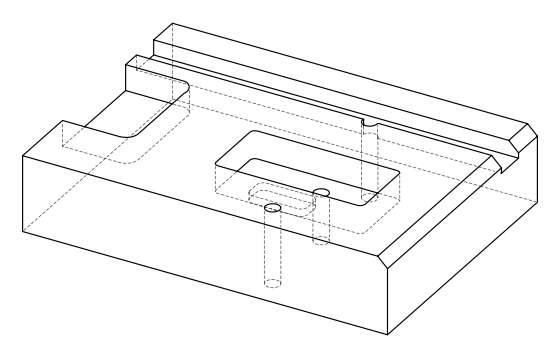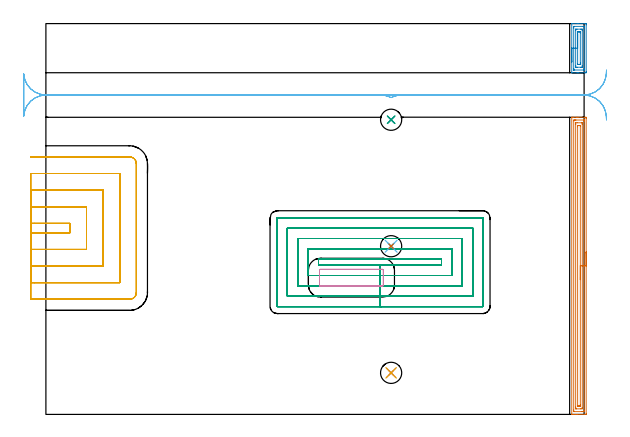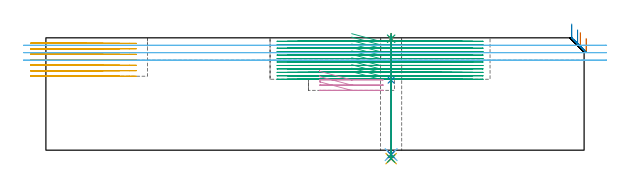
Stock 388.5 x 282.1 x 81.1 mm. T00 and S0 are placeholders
(PLAN: 15 operations, 10 tool changes, 73.2 min)
(1 AREA_MILL | FG_CHAMFER_SURFACE | UGT0205_001 | 7.1 min | 11927 mm3)
(2 AREA_MILL_1 | FG_CHAMFER_SURFACE_1 | UGT0205_001 | 1.37 min | 2246 mm3)
(3 MILL_RECTANGULAR_POCKET | POCKET_RECTANGULAR_STRAIGHT | NXT0201_013 | Follow Part, ap 2.5, ae 75% | 38.52 min | 351677 mm3)
(4 MILL_RECTANGULAR_POCKET_1 | POCKET_RECTANGULAR_STRAIGHT_1 | UGT0201_008 | Follow Part, ap 4, ae 75% | 1.02 min | 13377 mm3)
(5 MILL_SLOT | SLOT_PARTIAL_RECTANGULAR | UGT0201_008 | Follow Part, ap 4, ae 75% | 17.69 min | 239209 mm3)
(6 MILL_RECTANGULAR_SLOT | SLOT_RECTANGULAR | UGT0201_004 | Follow Part, ap 8, ae 75% | 5.5 min | 200505 mm3)
(7 SPOT_DRILL | STEP1HOLE | NXT0321_9005460120000 | 0.03 min | 2 mm3)
(8 SPOT_DRILL_1 | STEP1HOLE_1 | NXT0321_9005460120000 | 0.04 min | 6 mm3)
(9 SPOT_DRILL_2 | STEP1HOLE_2 | NXT0321_9005460120000 | 0.03 min | 16 mm3)
(10 DRILL_THROUGH_HOLE_INTO_CENTER | STEP1HOLE | NXT0301_065 | 0.35 min | 5608 mm3)
(11 DRILL_TO_ENLARGE_THROUGH_HOLE | STEP1HOLE | UGT0301_283 | 0.36 min | 9279 mm3)
(12 DRILL_THROUGH_HOLE_INTO_CENTER_1 | STEP1HOLE_1 | NXT0301_065 | 0.23 min | 3513 mm3)
(13 DRILL_TO_ENLARGE_THROUGH_HOLE_1 | STEP1HOLE_1 | UGT0301_283 | 0.24 min | 5829 mm3)
(14 DRILL_THROUGH_HOLE_INTO_CENTER_2 | STEP1HOLE_2 | NXT0301_065 | 0.35 min | 5090 mm3)
(15 DRILL_TO_ENLARGE_THROUGH_HOLE_2 | STEP1HOLE_2 | UGT0301_283 | 0.36 min | 8462 mm3)
(TOOL UGT0205_001 | Chamfer Mill 20 x 3 x 45 deg. | D20 FL50 Z2)
(TOOL NXT0201_013 | ENDMILL 10mm | D10 FL30 Z4)
(TOOL UGT0201_008 | End Mill 16 mm | D16 FL32 Z4)
(TOOL UGT0201_004 | End Mill 32 mm | D32 FL53 Z6)
(TOOL NXT0321_9005460120000 | NC Spot Drill, 142deg, 12mm, Carbide, Uncoated | D12 PA142 FL30 Z2)
(TOOL NXT0301_065 | Carbide Drill 9.4mm [860.1-0940-075A1-MM 2214] | D9.4 PA140 FL98 Z2)
(TOOL UGT0301_283 | Twist Drill 15.3 mm | D15.3 PA118 FL120 Z2)
(OP 1 AREA_MILL)
G17 G21 G94 G90
T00 M6
G54
G17 G0 G90 X390. Y117.25 S1061 M3
G43 Z91.1 H0
Z80.7
G94 G1 Y117.212 Z79.828 F250.
Y117.098 Z78.964
Y116.909 Z78.112
Y116.647 Z77.28
Y116.313 Z76.474
Y115.91 Z75.7
Y115.442 Z74.964
Y114.91 Z74.272
Y114.321 Z73.629
Y113.678 Z73.04
Y112.986 Z72.509
Y112.25 Z72.04
Y111.476 Z71.637
Y110.67 Z71.303
Y109.838 Z71.041
Y108.986 Z70.852
Y108.122 Z70.738
Y107.25 Z70.7
X389.999 Y0.605 Z70.701
X389.997 Y0.222 Z70.702
X389.992 Y0.01 Z70.705
X389.62 Y0. Z71.077
X383.485 Z77.209
X382.045 Z78.652
X380.856 Z79.838
X379.87 Z80.829
X379.735 Z80.957
X379.719 Y0.001 Z80.973
X379.602 Y0.01 Z81.088
X379.6 Y0.159 Z81.1
Y214.341
X379.602 Y214.49 Z81.088
X379.733 Y214.498 Z80.959
X379.871 Y214.5 Z80.829
X380.232 Z80.467
X380.856 Z79.838
X382.921 Z77.776
X383.485 Z77.209
X384.08 Z76.616
X389.026 Z71.671
X389.62 Y214.495 Z71.077
X389.992 Y214.49 Z70.705
X389.997 Y214.279 Z70.702
X390. Y213.895 Z70.7
Y213.508
Y107.25
X388.586 Z72.114
X388.585 Y2.551 Z72.115
X388.584 Y2.39 Z72.116
X388.579 Y2.034 Z72.121
X388.241 Y2.009 Z72.459
X387.867 Y2.003 Z72.833
X387.374 Y2. Z73.326
X386.991 Z73.709
X381.239 Z79.461
X381.077 Y2.002 Z79.623
X381.049 Y2.005 Z79.651
X381.024 Y2.009 Z79.676
X381.021 Y2.045 Z79.679
X381.016 Y2.228 Z79.684
X381.015 Y2.39 Z79.685
X381.014 Y3.122 Z79.686
X381.015 Y211.949 Z79.685
X381.016 Y212.11 Z79.684
X381.021 Y212.466 Z79.679
X381.359 Y212.491 Z79.341
X381.733 Y212.497 Z78.967
X382.226 Y212.5 Z78.474
X382.609 Z78.091
X388.361 Z72.339
X388.523 Y212.498 Z72.177
X388.551 Y212.495 Z72.149
X388.576 Y212.491 Z72.124
X388.579 Y212.455 Z72.121
X388.584 Y212.272 Z72.116
X388.585 Y212.11 Z72.115
X388.586 Y211.378 Z72.114
Y107.25
X387.172 Z73.528
X387.171 Y5.067 Z73.529
X387.17 Y4.884 Z73.53
X387.164 Y4.175 Z73.536
X387.156 Y4.007 Z73.544
X386.115 Y4. Z74.585
X382.779 Y4.001 Z77.921
X382.609 Y4.005 Z78.091
X382.444 Y4.01 Z78.256
X382.435 Y4.175 Z78.265
X382.432 Y4.355 Z78.268
X382.429 Y5.067 Z78.271
X382.428 Y5.251 Z78.272
X382.429 Y209.433 Z78.271
X382.43 Y209.616 Z78.27
X382.435 Y210.325 Z78.265
X382.444 Y210.493 Z78.256
X383.485 Y210.5 Z77.215
X386.82 Y210.499 Z73.88
X386.991 Y210.495 Z73.709
X387.156 Y210.49 Z73.544
X387.165 Y210.325 Z73.535
X387.168 Y210.145 Z73.532
X387.171 Y209.433 Z73.529
X387.172 Y209.249 Z73.528
Y107.25
X385.757 Z74.943
Y6.852
X385.756 Y6.325 Z74.944
X385.754 Y6.147 Z74.946
X385.75 Y6.016 Z74.95
X385.656 Y6.01 Z75.044
X385.238 Y6.001 Z75.462
X385.198 Y6. Z75.502
X384.362 Z76.338
X384.322 Z76.378
X383.946 Y6.007 Z76.754
X383.858 Y6.01 Z76.842
X383.85 Y6.065 Z76.85
X383.847 Y6.13 Z76.853
X383.843 Y6.488 Z76.857
Y207.648
X383.844 Y208.175 Z76.856
X383.846 Y208.353 Z76.854
X383.849 Y208.484 Z76.851
X383.944 Y208.49 Z76.756
X384.362 Y208.499 Z76.338
X384.402 Y208.5 Z76.298
X385.238 Z75.462
X385.278 Z75.422
X385.654 Y208.493 Z75.046
X385.742 Y208.49 Z74.958
X385.75 Y208.435 Z74.95
X385.753 Y208.37 Z74.947
X385.757 Y208.012 Z74.943
Y107.25
Y106.378 Z74.981
Y105.514 Z75.095
Y104.662 Z75.283
Y103.83 Z75.546
Y103.024 Z75.88
Y102.25 Z76.282
Y101.514 Z76.751
Y100.822 Z77.282
Y100.179 Z77.872
Y99.59 Z78.515
Y99.058 Z79.207
Y98.59 Z79.943
Y98.187 Z80.716
Y97.853 Z81.522
Y97.591 Z82.354
Y97.402 Z83.206
Y97.288 Z84.071
Y97.25 Z84.943
G0 Z91.1
M5
M2
(OP 2 AREA_MILL_1)
G17 G21 G94 G90
T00 M6
G54
G17 G0 G90 X379.6 Y254.35 S1061 M3
G43 Z91.1 H0
G94 G1 Y254.388 Z90.228 F250.
Y254.502 Z89.363
Y254.691 Z88.512
Y254.953 Z87.68
Y255.287 Z86.874
Y255.69 Z86.1
Y256.158 Z85.364
Y256.69 Z84.672
Y257.279 Z84.029
Y257.922 Z83.439
Y258.614 Z82.908
Y259.35 Z82.44
Y260.124 Z82.037
Y260.93 Z81.703
Y261.762 Z81.441
Y262.614 Z81.252
Y263.478 Z81.138
Y264.35 Z81.1
Y282.045
X379.604 Y282.09 Z81.091
X379.695 Y282.1 Z81.003
X383.595 Z77.104
X384.362 Z76.331
X389.236 Z71.459
X389.62 Y282.096 Z71.076
X389.991 Y282.091 Z70.705
X389.994 Y281.981 Z70.702
X389.999 Y281.602 Z70.701
X390. Y281.219 Z70.7
Y247.599
X389.997 Y247.098 Z70.703
X389.991 Y246.609 Z70.705
X389.62 Y246.605 Z71.076
X389.127 Y246.6 Z71.569
X384.362 Z76.331
X383.595 Z77.104
X383.485 Z77.213
X379.694 Y246.601 Z81.004
X379.604 Y246.61 Z81.091
X379.6 Y246.655 Z81.1
Y264.35
X381.014 Z79.686
Y278.948
X381.015 Y279.672 Z79.685
X381.017 Y279.833 Z79.683
X381.021 Y280.013 Z79.679
X381.033 Y280.09 Z79.667
X381.204 Y280.094 Z79.496
X381.469 Y280.099 Z79.231
X387.867 Y280.1 Z72.833
X388.481 Y280.098 Z72.219
X388.549 Y280.094 Z72.151
X388.575 Y280.091 Z72.125
X388.58 Y279.998 Z72.12
X388.583 Y279.833 Z72.117
X388.586 Y279.108 Z72.114
Y278.948
Y249.752
X388.584 Y249.028 Z72.116
X388.582 Y248.867 Z72.118
X388.579 Y248.687 Z72.121
X388.567 Y248.61 Z72.133
X388.396 Y248.606 Z72.304
X388.131 Y248.601 Z72.569
X381.733 Y248.6 Z78.967
X381.119 Y248.602 Z79.581
X381.051 Y248.606 Z79.649
X381.025 Y248.609 Z79.675
X381.02 Y248.702 Z79.68
X381.017 Y248.867 Z79.683
X381.014 Y249.592 Z79.686
Y249.752
Y264.35
X382.428 Z78.272
X382.429 Y277.179 Z78.271
X382.43 Y277.36 Z78.27
X382.435 Y278.064 Z78.265
X382.578 Y278.095 Z78.122
X382.609 Y278.097 Z78.091
X383.449 Y278.1 Z77.251
X386.078 Z74.622
X386.957 Y278.098 Z73.743
X386.991 Y278.093 Z73.709
X387.164 Y278.064 Z73.536
X387.167 Y277.886 Z73.533
X387.171 Y277.179 Z73.529
Y276.996
Y251.521
X387.17 Y251.34 Z73.53
X387.164 Y250.636 Z73.536
X387.022 Y250.605 Z73.678
X386.991 Y250.603 Z73.709
X386.151 Y250.6 Z74.549
X383.522 Z77.178
X382.643 Y250.602 Z78.057
X382.609 Y250.607 Z78.091
X382.435 Y250.636 Z78.265
X382.433 Y250.814 Z78.267
X382.429 Y251.521 Z78.271
Y251.703
X382.428 Y264.35 Z78.272
X383.843 Z76.857
Y275.048
X383.845 Y275.409 Z76.855
X383.849 Y275.927 Z76.851
X383.855 Y276.09 Z76.845
X384.02 Y276.094 Z76.68
X384.362 Y276.099 Z76.338
X385.43 Y276.1 Z75.27
X385.632 Y276.098 Z75.068
X385.732 Y276.093 Z74.968
X385.751 Y276.09 Z74.949
X385.754 Y276.077 Z74.946
X385.756 Y276.048 Z74.944
X385.757 Y275.77 Z74.943
Y275.409
Y253.652
X385.755 Y253.291 Z74.945
X385.75 Y252.773 Z74.95
X385.745 Y252.61 Z74.955
X385.58 Y252.606 Z75.12
X385.238 Y252.601 Z75.462
X384.169 Y252.6 Z76.531
X383.968 Y252.602 Z76.732
X383.868 Y252.607 Z76.832
X383.849 Y252.61 Z76.851
X383.846 Y252.624 Z76.854
X383.844 Y252.652 Z76.856
X383.843 Y252.93 Z76.857
Y253.291
Y264.35
Y265.222 Z76.895
Y266.086 Z77.009
Y266.938 Z77.198
Y267.77 Z77.46
Y268.576 Z77.794
Y269.35 Z78.197
Y270.086 Z78.666
Y270.778 Z79.197
Y271.421 Z79.786
Y272.01 Z80.429
Y272.542 Z81.122
Y273.01 Z81.857
Y273.413 Z82.631
Y273.747 Z83.437
Y274.009 Z84.269
Y274.198 Z85.121
Y274.312 Z85.986
Y274.35 Z86.857
G0 Z91.1
M5
M2
(OP 3 MILL_RECTANGULAR_POCKET)
G17 G21 G94 G90
T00 M6
G54
G17 G0 G90 X220.705 Y107.8 S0 M3
G43 Z91.1 H0
Z84.1
G94 G1 X241.2 Z78.608 F250.
X285.6 F500.
Y112.
X196.8
Y107.8
X241.2
Y100.3
X293.1
Y119.5
X189.3
Y100.3
X241.2
Y92.8
X300.6
Y127.
X181.8
Y92.8
X241.2
Y85.3
X308.1
Y134.5
X174.3
Y85.3
X241.2
Y77.8
X315.3
G3 X315.6 Y78.1 R0.3
G1 Y141.7
G3 X315.3 Y142. R0.3
G1 X167.1
G3 X166.8 Y141.7 R0.3
G1 Y78.1
G3 X167.1 Y77.8 R0.3
G1 X241.2
X242.2
G0 X220.705 Y107.8 Z81.608
G1 X241.2 Z76.117 F250.
X285.6 F500.
Y112.
X196.8
Y107.8
X241.2
Y100.3
X293.1
Y119.5
X189.3
Y100.3
X241.2
Y92.8
X300.6
Y127.
X181.8
Y92.8
X241.2
Y85.3
X308.1
Y134.5
X174.3
Y85.3
X241.2
Y77.8
X315.3
G3 X315.6 Y78.1 R0.3
G1 Y141.7
G3 X315.3 Y142. R0.3
G1 X167.1
G3 X166.8 Y141.7 R0.3
G1 Y78.1
G3 X167.1 Y77.8 R0.3
G1 X241.2
X242.2
G0 X220.705 Y107.8 Z79.117
G1 X241.2 Z73.625 F250.
X285.6 F500.
Y112.
X196.8
Y107.8
X241.2
Y100.3
X293.1
Y119.5
X189.3
Y100.3
X241.2
Y92.8
X300.6
Y127.
X181.8
Y92.8
X241.2
Y85.3
X308.1
Y134.5
X174.3
Y85.3
X241.2
Y77.8
X315.3
G3 X315.6 Y78.1 R0.3
G1 Y141.7
G3 X315.3 Y142. R0.3
G1 X167.1
G3 X166.8 Y141.7 R0.3
G1 Y78.1
G3 X167.1 Y77.8 R0.3
G1 X241.2
X242.2
G0 X220.705 Y107.8 Z76.625
G1 X241.2 Z71.133 F250.
X285.6 F500.
Y112.
X196.8
Y107.8
X241.2
Y100.3
X293.1
Y119.5
X189.3
Y100.3
X241.2
Y92.8
X300.6
Y127.
X181.8
Y92.8
X241.2
Y85.3
X308.1
Y134.5
X174.3
Y85.3
X241.2
Y77.8
X315.3
G3 X315.6 Y78.1 R0.3
G1 Y141.7
G3 X315.3 Y142. R0.3
G1 X167.1
G3 X166.8 Y141.7 R0.3
G1 Y78.1
G3 X167.1 Y77.8 R0.3
G1 X241.2
X242.2
G0 X220.705 Y107.8 Z74.133
G1 X241.2 Z68.642 F250.
X285.6 F500.
Y112.
X196.8
Y107.8
X241.2
Y100.3
X293.1
Y119.5
X189.3
Y100.3
X241.2
Y92.8
X300.6
Y127.
X181.8
Y92.8
X241.2
Y85.3
X308.1
Y134.5
X174.3
Y85.3
X241.2
Y77.8
X315.3
G3 X315.6 Y78.1 R0.3
G1 Y141.7
G3 X315.3 Y142. R0.3
G1 X167.1
G3 X166.8 Y141.7 R0.3
G1 Y78.1
G3 X167.1 Y77.8 R0.3
G1 X241.2
X242.2
G0 X220.705 Y107.8 Z71.642
G1 X241.2 Z66.15 F250.
X285.6 F500.
Y112.
X196.8
Y107.8
X241.2
Y100.3
X293.1
Y119.5
X189.3
Y100.3
X241.2
Y92.8
X300.6
Y127.
X181.8
Y92.8
X241.2
Y85.3
X308.1
Y134.5
X174.3
Y85.3
X241.2
Y77.8
X315.3
G3 X315.6 Y78.1 R0.3
G1 Y141.7
G3 X315.3 Y142. R0.3
G1 X167.1
G3 X166.8 Y141.7 R0.3
G1 Y78.1
G3 X167.1 Y77.8 R0.3
G1 X241.2
X242.2
G0 X220.705 Y107.8 Z69.15
G1 X241.2 Z63.658 F250.
X285.6 F500.
Y112.
X196.8
Y107.8
X241.2
Y100.3
X293.1
Y119.5
X189.3
Y100.3
X241.2
Y92.8
X300.6
Y127.
X181.8
Y92.8
X241.2
Y85.3
X308.1
Y134.5
X174.3
Y85.3
X241.2
Y77.8
X315.3
G3 X315.6 Y78.1 R0.3
G1 Y141.7
G3 X315.3 Y142. R0.3
G1 X167.1
G3 X166.8 Y141.7 R0.3
G1 Y78.1
G3 X167.1 Y77.8 R0.3
G1 X241.2
X242.2
G0 X220.705 Y107.8 Z66.658
G1 X241.2 Z61.167 F250.
X285.6 F500.
Y112.
X196.8
Y107.8
X241.2
Y100.3
X293.1
Y119.5
X189.3
Y100.3
X241.2
Y92.8
X300.6
Y127.
X181.8
Y92.8
X241.2
Y85.3
X308.1
Y134.5
X174.3
Y85.3
X241.2
Y77.8
X315.3
G3 X315.6 Y78.1 R0.3
G1 Y141.7
G3 X315.3 Y142. R0.3
G1 X167.1
G3 X166.8 Y141.7 R0.3
G1 Y78.1
G3 X167.1 Y77.8 R0.3
G1 X241.2
X242.2
G0 X220.705 Y107.8 Z64.167
G1 X241.2 Z58.675 F250.
X285.6 F500.
Y112.
X196.8
Y107.8
X241.2
Y100.3
X293.1
Y119.5
X189.3
Y100.3
X241.2
Y92.8
X300.6
Y127.
X181.8
Y92.8
X241.2
Y85.3
X308.1
Y134.5
X174.3
Y85.3
X241.2
Y77.8
X315.3
G3 X315.6 Y78.1 R0.3
G1 Y141.7
G3 X315.3 Y142. R0.3
G1 X167.1
G3 X166.8 Y141.7 R0.3
G1 Y78.1
G3 X167.1 Y77.8 R0.3
G1 X241.2
X242.2
G0 X220.705 Y107.8 Z61.675
G1 X241.2 Z56.183 F250.
X285.6 F500.
Y112.
X196.8
Y107.8
X241.2
Y100.3
X293.1
Y119.5
X189.3
Y100.3
X241.2
Y92.8
X300.6
Y127.
X181.8
Y92.8
X241.2
Y85.3
X308.1
Y134.5
X174.3
Y85.3
X241.2
Y77.8
X315.3
G3 X315.6 Y78.1 R0.3
G1 Y141.7
G3 X315.3 Y142. R0.3
G1 X167.1
G3 X166.8 Y141.7 R0.3
G1 Y78.1
G3 X167.1 Y77.8 R0.3
G1 X241.2
X242.2
G0 X220.705 Y107.8 Z59.183
G1 X241.2 Z53.692 F250.
X285.6 F500.
Y112.
X196.8
Y107.8
X241.2
Y100.3
X293.1
Y119.5
X189.3
Y100.3
X241.2
Y92.8
X300.6
Y127.
X181.8
Y92.8
X241.2
Y85.3
X308.1
Y134.5
X174.3
Y85.3
X241.2
Y77.8
X315.3
G3 X315.6 Y78.1 R0.3
G1 Y141.7
G3 X315.3 Y142. R0.3
G1 X167.1
G3 X166.8 Y141.7 R0.3
G1 Y78.1
G3 X167.1 Y77.8 R0.3
G1 X241.2
X242.2
G0 X220.705 Y107.8 Z56.692
G1 X241.2 Z51.2 F250.
X285.6 F500.
Y112.
X196.8
Y107.8
X241.2
Y100.3
X293.1
Y119.5
X189.3
Y100.3
X241.2
Y92.8
X300.6
Y127.
X181.8
Y92.8
X241.2
Y85.3
X308.1
Y134.5
X174.3
Y85.3
X241.2
Y77.8
X315.3
G3 X315.6 Y78.1 R0.3
G1 Y141.7
G3 X315.3 Y142. R0.3
G1 X167.1
G3 X166.8 Y141.7 R0.3
G1 Y78.1
G3 X167.1 Y77.8 R0.3
G1 X241.2
X242.2
G0 Z91.1
M5
M2
(OP 4 MILL_RECTANGULAR_POCKET_1)
G17 G21 G94 G90
T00 M6
G54
G17 G0 G90 X197.5 Y95.288 S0 M3
G43 Z91.1 H0
Z57.57
G94 G1 Y93.4 Z57.064 F250.
Y93.316 Z57.042
X197.566 Y93.092 Z56.979
X197.701 Y92.901 Z56.916
X197.892 Y92.766 Z56.854
X198.116 Y92.7 Z56.791
X198.2 Z56.769
X220.55 Z50.78
X242.9 F500.
G3 X243.6 Y93.4 R0.7
G1 Y104.
G3 X242.9 Y104.7 R0.7
G1 X198.2
G3 X197.5 Y104. R0.7
G1 Y93.4
G3 X198.2 Y92.7 R0.7
G1 X220.55
X221.55
G0 X197.5 Y95.288 Z53.78
G1 Y93.4 Z53.274 F250.
Y93.316 Z53.252
X197.566 Y93.092 Z53.189
X197.701 Y92.901 Z53.126
X197.892 Y92.766 Z53.064
X198.116 Y92.7 Z53.001
X198.2 Z52.979
X220.55 Z46.99
X242.9 F500.
G3 X243.6 Y93.4 R0.7
G1 Y104.
G3 X242.9 Y104.7 R0.7
G1 X198.2
G3 X197.5 Y104. R0.7
G1 Y93.4
G3 X198.2 Y92.7 R0.7
G1 X220.55
X221.55
G0 X197.5 Y95.288 Z49.99
G1 Y93.4 Z49.484 F250.
Y93.316 Z49.462
X197.566 Y93.092 Z49.399
X197.701 Y92.901 Z49.336
X197.892 Y92.766 Z49.274
X198.116 Y92.7 Z49.211
X198.2 Z49.189
X220.55 Z43.2
X242.9 F500.
G3 X243.6 Y93.4 R0.7
G1 Y104.
G3 X242.9 Y104.7 R0.7
G1 X198.2
G3 X197.5 Y104. R0.7
G1 Y93.4
G3 X198.2 Y92.7 R0.7
G1 X220.55
X221.55
G0 Z91.1
M5
M2
(OP 5 MILL_SLOT)
G17 G21 G94 G90
T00 M6
G54
G17 G0 G90 X-11. Y131.1 S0 M3
G43 Z91.1 H0
Z77.143
G94 G1 X-8. F250.
X17.3 F500.
Y137.9
X-8.
X-11. F250.
Y119.1
X-8.
X29.3 F500.
Y149.9
X-8.
X-11. F250.
Y107.1
X-8.
X41.3 F500.
Y161.9
X-8.
X-11. F250.
Y95.1
X-8.
X53.3 F500.
Y173.9
X-8.
X-11. F250.
Y83.1
X-8.
X60.4 F500.
G3 X65.3 Y88. R4.9
G1 Y181.
G3 X60.4 Y185.9 R4.9
G1 X-8.
X-11. F250.
G0 Y131.1 Z73.186
G1 X-8.
X17.3 F500.
Y137.9
X-8.
X-11. F250.
Y119.1
X-8.
X29.3 F500.
Y149.9
X-8.
X-11. F250.
Y107.1
X-8.
X41.3 F500.
Y161.9
X-8.
X-11. F250.
Y95.1
X-8.
X53.3 F500.
Y173.9
X-8.
X-11. F250.
Y83.1
X-8.
X60.4 F500.
G3 X65.3 Y88. R4.9
G1 Y181.
G3 X60.4 Y185.9 R4.9
G1 X-8.
X-11. F250.
G0 Y131.1 Z69.229
G1 X-8.
X17.3 F500.
Y137.9
X-8.
X-11. F250.
Y119.1
X-8.
X29.3 F500.
Y149.9
X-8.
X-11. F250.
Y107.1
X-8.
X41.3 F500.
Y161.9
X-8.
X-11. F250.
Y95.1
X-8.
X53.3 F500.
Y173.9
X-8.
X-11. F250.
Y83.1
X-8.
X60.4 F500.
G3 X65.3 Y88. R4.9
G1 Y181.
G3 X60.4 Y185.9 R4.9
G1 X-8.
X-11. F250.
G0 Y131.1 Z65.271
G1 X-8.
X17.3 F500.
Y137.9
X-8.
X-11. F250.
Y119.1
X-8.
X29.3 F500.
Y149.9
X-8.
X-11. F250.
Y107.1
X-8.
X41.3 F500.
Y161.9
X-8.
X-11. F250.
Y95.1
X-8.
X53.3 F500.
Y173.9
X-8.
X-11. F250.
Y83.1
X-8.
X60.4 F500.
G3 X65.3 Y88. R4.9
G1 Y181.
G3 X60.4 Y185.9 R4.9
G1 X-8.
X-11. F250.
G0 Y131.1 Z61.314
G1 X-8.
X17.3 F500.
Y137.9
X-8.
X-11. F250.
Y119.1
X-8.
X29.3 F500.
Y149.9
X-8.
X-11. F250.
Y107.1
X-8.
X41.3 F500.
Y161.9
X-8.
X-11. F250.
Y95.1
X-8.
X53.3 F500.
Y173.9
X-8.
X-11. F250.
Y83.1
X-8.
X60.4 F500.
G3 X65.3 Y88. R4.9
G1 Y181.
G3 X60.4 Y185.9 R4.9
G1 X-8.
X-11. F250.
G0 Y131.1 Z57.357
G1 X-8.
X17.3 F500.
Y137.9
X-8.
X-11. F250.
Y119.1
X-8.
X29.3 F500.
Y149.9
X-8.
X-11. F250.
Y107.1
X-8.
X41.3 F500.
Y161.9
X-8.
X-11. F250.
Y95.1
X-8.
X53.3 F500.
Y173.9
X-8.
X-11. F250.
Y83.1
X-8.
X60.4 F500.
G3 X65.3 Y88. R4.9
G1 Y181.
G3 X60.4 Y185.9 R4.9
G1 X-8.
X-11. F250.
G0 Y131.1 Z53.4
G1 X-8.
X17.3 F500.
Y137.9
X-8.
X-11. F250.
Y119.1
X-8.
X29.3 F500.
Y149.9
X-8.
X-11. F250.
Y107.1
X-8.
X41.3 F500.
Y161.9
X-8.
X-11. F250.
Y95.1
X-8.
X53.3 F500.
Y173.9
X-8.
X-11. F250.
Y83.1
X-8.
X60.4 F500.
G3 X65.3 Y88. R4.9
G1 Y181.
G3 X60.4 Y185.9 R4.9
G1 X-8.
X-11. F250.
G0 Z91.1
M5
M2
(OP 6 MILL_RECTANGULAR_SLOT)
G17 G21 G94 G90
T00 M6
G54
G17 G0 G90 X404.775 Y246.271 S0 M3
G43 Z91.1 H0
Z75.733
G94 G1 X404.163 Y243.334 F250.
G2 X388.5 Y230.6 R16. F500.
G1 X0.
G2 X-15.97 Y245.621 R16.
G1 X-16.
Y215.479
X-15.97
G2 X0. Y230.5 R16.
G1 X241.765
G2 X249.2 Y228.667 R16.
X256.635 Y230.5 R16.
G1 X388.5
G2 X404.166 Y217.752 R16.
G1 X404.776 Y214.815 F250.
G0 X404.654 Y248.615 Z70.367
G1 X404.47 Y245.621
G2 X388.5 Y230.6 R16. F500.
G1 X0.
G2 X-15.97 Y245.621 R16.
G1 X-16.
Y215.479
X-15.97
G2 X0. Y230.5 R16.
G1 X241.765
G2 X249.2 Y228.667 R16.
X256.635 Y230.5 R16.
G1 X388.5
G2 X404.47 Y215.479 R16.
G1 X404.654 Y212.485 F250.
G0 Y248.615 Z65.
G1 X404.47 Y245.621
G2 X388.5 Y230.6 R16. F500.
G1 X0.
G2 X-15.97 Y245.621 R16.
G1 X-16.
Y215.479
X-15.97
G2 X0. Y230.5 R16.
G1 X241.765
G2 X249.2 Y228.667 R16.
X256.635 Y230.5 R16.
G1 X388.5
G2 X404.47 Y215.479 R16.
G1 X404.654 Y212.485 F250.
G0 Z91.1
M5
M2
(OP 7 SPOT_DRILL)
G17 G21 G94 G90
T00 M6
G54
G17 G0 G90 X249.2 Y30. S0 M3
G43 Z91.1 H0
G94 G81 G98 Z80.441 F250. R84.1
G80
M5
M2
(OP 8 SPOT_DRILL_1)
G17 G21 G94 G90
T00 M6
G54
G17 G0 G90 X249.2 Y121.4 S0 M3
G43 Z91.1 H0
G94 G81 G98 Z50.541 F250. R54.2
G80
M5
M2
(OP 9 SPOT_DRILL_2)
G17 G21 G94 G90
T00 M6
G54
G17 G0 G90 X249.2 Y212.7 S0 M3
G43 Z91.1 H0
G94 G81 G98 Z80.441 F250. R84.1
G80
M5
M2
(OP 10 DRILL_THROUGH_HOLE_INTO_CENTER)
G17 G21 G94 G90
T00 M6
G54
G17 G0 G90 X249.2 Y30. S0 M3
G43 Z91.1 H1
G94 G73 G98 Z-3.211 F250. Q9.368 R83.1
G80
M5
M2
(OP 11 DRILL_TO_ENLARGE_THROUGH_HOLE)
G17 G21 G94 G90
T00 M6
G54
G17 G0 G90 X249.2 Y30. S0 M3
G43 Z91.1 H0
G94 G73 G98 Z-6.097 F250. Q14.533 R83.1
G80
M5
M2
(OP 12 DRILL_THROUGH_HOLE_INTO_CENTER_1)
G17 G21 G94 G90
T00 M6
G54
G17 G0 G90 X249.2 Y121.4 S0 M3
G43 Z91.1 H1
G94 G73 G98 Z-3.211 F250. Q9.068 R53.2
G80
M5
M2
(OP 13 DRILL_TO_ENLARGE_THROUGH_HOLE_1)
G17 G21 G94 G90
T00 M6
G54
G17 G0 G90 X249.2 Y121.4 S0 M3
G43 Z91.1 H0
G94 G73 G98 Z-6.097 F250. Q14.324 R53.2
G80
M5
M2
(OP 14 DRILL_THROUGH_HOLE_INTO_CENTER_2)
G17 G21 G94 G90
T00 M6
G54
G17 G0 G90 X249.2 Y212.7 S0 M3
G43 Z91.1 H1
G94 G73 G98 Z-3.211 F250. Q9.368 R83.1
G80
M5
M2
(OP 15 DRILL_TO_ENLARGE_THROUGH_HOLE_2)
G17 G21 G94 G90
T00 M6
G54
G17 G0 G90 X249.2 Y212.7 S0 M3
G43 Z91.1 H0
G94 G73 G98 Z-6.097 F250. Q14.533 R83.1
G80
M5
M2
